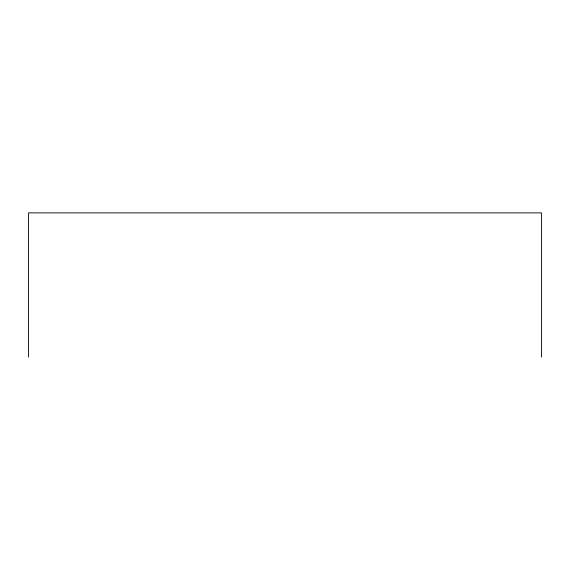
<?xml version="1.0" encoding="UTF-8"?>
<svg xmlns="http://www.w3.org/2000/svg" width="570" height="570" viewBox="0 0 570 570"><rect width="100%" height="100%" fill="white"/><g stroke="black" fill="none" stroke-linecap="round" stroke-linejoin="round"><path stroke-width="0.85" d="M541.5 357.126L541.5 212.874L28.5 212.874L28.5 357.126"/></g></svg>
